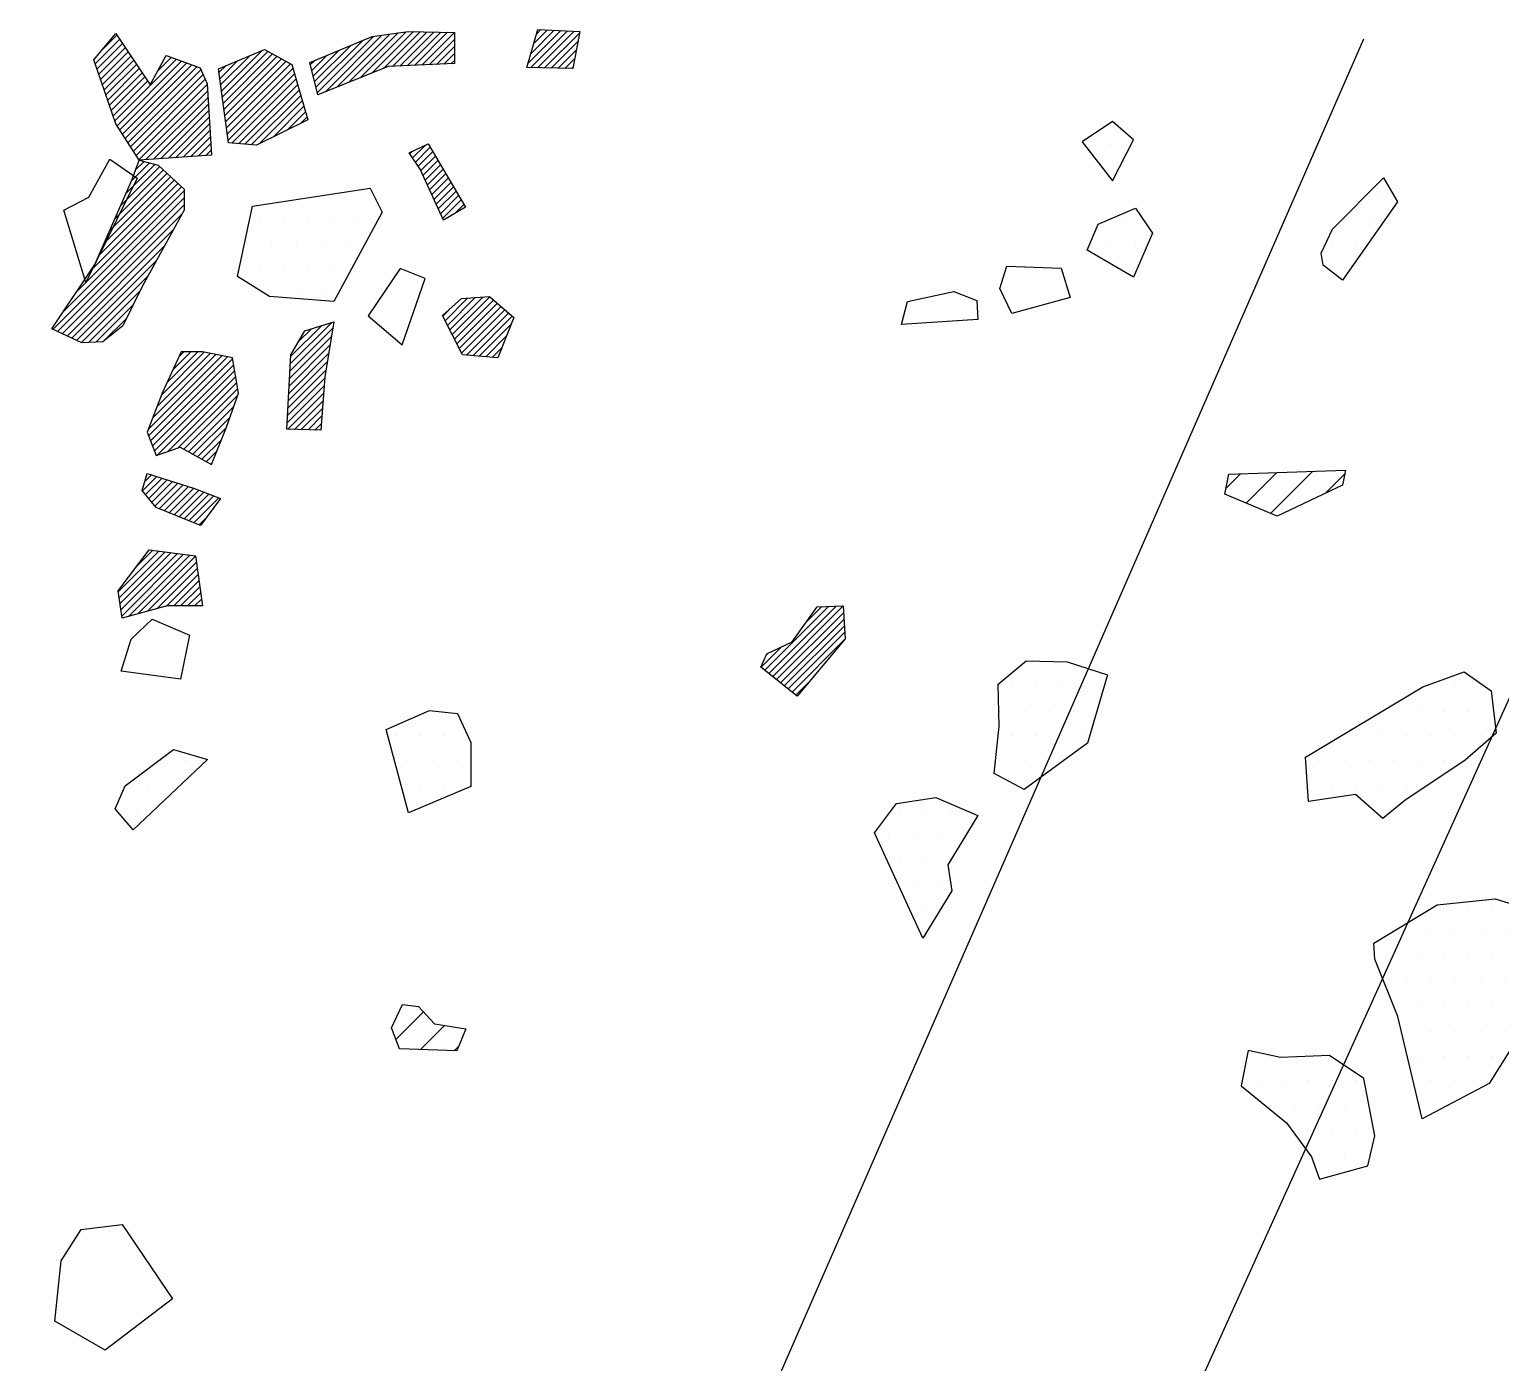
# Model space of a CAD drawing. Header units: metres. Extents: x -8.54 to -4.9, y -14.63 to -11.99.
# Drawn here: x -8.535 to -7.79, y -12.668 to -11.992 of the extents above; entities that cross this region are included whole.
import ezdxf

# ---------------------------------------------------------------- set-up
doc = ezdxf.new("R2010")
doc.units = ezdxf.units.M
doc.header["$LTSCALE"] = 25
doc.header["$MEASUREMENT"] = 0
doc.layers.get('0').update_dxf_attribs({"linetype": 'CONTINUOUS'})
for name, color, linetype in [('FEUER', 1, 'CONTINUOUS'), ('KNOCHEN', 2, 'CONTINUOUS'), ('KNOCHENSCHRAFF', 2, 'CONTINUOUS'), ('STEINE', 4, 'CONTINUOUS'), ('STEINESCHRAFF', 4, 'CONTINUOUS'), ('TPROFIL', 3, 'CONTINUOUS')]:
    doc.layers.add(name, color=color, linetype=linetype)

# ---------------------------------------------------------------- blocks, each defined once
blk = doc.blocks.new('*X1')
at = {"color": 0}
for p, q in [((-850.208, -1200.933), (-848.965, -1199.69)), ((-849.885, -1200.256), (-849.107, -1199.478)), ((-839.02, -1202.12), (-836.645, -1199.745)), ((-838.95, -1202.403), (-836.082, -1199.535)), ((-838.542, -1202.349), (-835.671, -1199.477)), ((-837.953, -1202.113), (-835.26, -1199.42)), ((-837.363, -1201.877), (-834.85, -1199.363)), ((-836.773, -1201.64), (-834.439, -1199.306)), ((-836.184, -1201.404), (-834.078, -1199.298)), ((-835.594, -1201.168), (-833.732, -1199.306)), ((-835.137, -1201.065), (-833.385, -1199.313)), ((-834.767, -1201.048), (-833.039, -1199.321)), ((-834.396, -1201.031), (-832.693, -1199.328)), ((-834.026, -1201.014), (-832.347, -1199.335)), ((-833.655, -1200.997), (-832.001, -1199.343)), ((-833.284, -1200.98), (-832.001, -1199.697)), ((-828.276, -1200.921), (-826.599, -1199.244)), ((-828.132, -1200.424), (-826.937, -1199.228)), ((-828.129, -1201.128), (-826.262, -1199.26)), ((-827.988, -1199.927), (-827.274, -1199.213)), ((-827.845, -1199.429), (-827.612, -1199.197)), ((-827.783, -1201.136), (-825.924, -1199.276)), ((-827.437, -1201.143), (-825.649, -1199.355)), ((-827.091, -1201.15), (-825.731, -1199.791)), ((-850.117, -1201.196), (-848.824, -1199.903)), ((-850.027, -1201.459), (-848.683, -1200.115)), ((-849.936, -1201.722), (-848.541, -1200.327)), ((-849.846, -1201.985), (-848.4, -1200.539)), ((-847.051, -1201.312), (-846.351, -1200.611)), ((-846.617, -1200.524), (-846.612, -1200.519)), ((-843.854, -1202.004), (-842.37, -1200.52)), ((-843.812, -1202.315), (-841.768, -1200.271)), ((-843.77, -1202.627), (-841.451, -1200.308)), ((-843.728, -1202.938), (-841.223, -1200.434)), ((-843.686, -1203.249), (-840.996, -1200.56)), ((-839.233, -1201.271), (-838.473, -1200.512)), ((-839.162, -1201.554), (-837.864, -1200.256)), ((-839.091, -1201.837), (-837.255, -1200)), ((-832.914, -1200.963), (-832.001, -1200.05)), ((-832.543, -1200.946), (-832.001, -1200.403)), ((-826.745, -1201.158), (-825.813, -1200.226)), ((-849.755, -1202.248), (-848.258, -1200.751)), ((-849.665, -1202.511), (-848.117, -1200.963)), ((-849.574, -1202.774), (-847.975, -1201.175)), ((-849.212, -1203.826), (-846.089, -1200.703)), ((-849.102, -1204.07), (-845.828, -1200.795)), ((-848.964, -1204.285), (-845.567, -1200.888)), ((-848.826, -1204.501), (-845.305, -1200.98)), ((-848.688, -1204.717), (-845.044, -1201.072)), ((-848.551, -1204.932), (-844.841, -1201.223)), ((-843.939, -1201.381), (-843.576, -1201.018)), ((-843.896, -1201.692), (-842.973, -1200.769)), ((-843.643, -1203.561), (-840.769, -1200.686)), ((-843.601, -1203.872), (-840.541, -1200.812)), ((-843.559, -1204.183), (-840.314, -1200.939)), ((-843.517, -1204.495), (-840.192, -1201.17)), ((-839.304, -1200.989), (-839.083, -1200.768)), ((-832.173, -1200.929), (-832.001, -1200.757)), ((-826.399, -1201.165), (-825.896, -1200.662)), ((-826.053, -1201.173), (-825.978, -1201.098)), ((-849.484, -1203.037), (-847.834, -1201.387)), ((-849.393, -1203.3), (-847.692, -1201.599)), ((-849.303, -1203.563), (-847.551, -1201.811)), ((-848.413, -1205.148), (-844.734, -1201.469)), ((-848.275, -1205.364), (-844.626, -1201.715)), ((-848.137, -1205.579), (-844.524, -1201.967)), ((-843.475, -1204.806), (-840.112, -1201.444)), ((-843.275, -1204.96), (-840.033, -1201.718)), ((-842.945, -1204.983), (-839.953, -1201.992)), ((-847.999, -1205.795), (-844.505, -1202.301)), ((-847.64, -1205.79), (-844.487, -1202.636)), ((-842.615, -1205.007), (-839.873, -1202.265)), ((-842.285, -1205.03), (-839.793, -1202.539)), ((-841.872, -1204.971), (-839.714, -1202.813)), ((-847.26, -1205.763), (-844.468, -1202.971)), ((-846.88, -1205.737), (-844.449, -1203.305)), ((-841.178, -1204.63), (-839.634, -1203.087)), ((-840.484, -1204.29), (-839.554, -1203.361)), ((-846.5, -1205.71), (-844.43, -1203.64)), ((-846.12, -1205.684), (-844.411, -1203.974)), ((-845.74, -1205.657), (-844.392, -1204.309)), ((-839.789, -1203.949), (-839.474, -1203.634)), ((-845.36, -1205.631), (-844.373, -1204.644)), ((-844.98, -1205.604), (-844.354, -1204.978)), ((-834.119, -1205.703), (-833.489, -1205.074)), ((-844.6, -1205.578), (-844.335, -1205.313)), ((-834.263, -1205.494), (-834.161, -1205.392)), ((-833.975, -1205.913), (-833.225, -1205.163)), ((-833.83, -1206.122), (-833.094, -1205.385)), ((-833.697, -1206.342), (-832.963, -1205.608)), ((-833.587, -1206.586), (-832.832, -1205.831)), ((-849.465, -1209.383), (-846.568, -1206.485)), ((-849.187, -1208.751), (-846.752, -1206.315)), ((-848.909, -1208.12), (-846.936, -1206.146)), ((-848.632, -1207.488), (-847.172, -1206.028)), ((-848.354, -1206.857), (-847.452, -1205.955)), ((-848.16, -1206.31), (-847.732, -1205.881)), ((-833.477, -1206.829), (-832.701, -1206.053)), ((-833.367, -1207.073), (-832.57, -1206.276)), ((-833.257, -1207.316), (-832.439, -1206.499)), ((-851.139, -1212.471), (-845.832, -1207.164)), ((-850.417, -1211.395), (-846.016, -1206.994)), ((-850.021, -1210.646), (-846.2, -1206.824)), ((-849.743, -1210.014), (-846.384, -1206.655)), ((-833.147, -1207.56), (-832.308, -1206.722)), ((-833.037, -1207.804), (-832.178, -1206.944)), ((-832.927, -1208.047), (-832.047, -1207.167)), ((-852.357, -1214.396), (-845.695, -1207.734)), ((-851.862, -1213.547), (-845.695, -1207.38)), ((-832.817, -1208.291), (-831.916, -1207.39)), ((-832.707, -1208.534), (-831.785, -1207.612)), ((-832.597, -1208.778), (-831.654, -1207.835)), ((-832, -1208.534), (-831.523, -1208.058)), ((-852.116, -1214.508), (-845.695, -1208.087)), ((-851.875, -1214.621), (-845.795, -1208.541)), ((-851.634, -1214.733), (-846.231, -1209.331)), ((-851.393, -1214.846), (-846.667, -1210.12)), ((-851.152, -1214.958), (-847.103, -1210.91)), ((-850.911, -1215.071), (-847.539, -1211.699)), ((-850.552, -1215.066), (-847.942, -1212.456)), ((-850.181, -1215.048), (-848.278, -1213.145)), ((-832.475, -1213.959), (-831.329, -1212.813)), ((-832.355, -1214.193), (-830.948, -1212.786)), ((-832.236, -1214.427), (-830.567, -1212.759)), ((-832.116, -1214.66), (-830.201, -1212.746)), ((-831.996, -1214.894), (-830.012, -1212.911)), ((-831.876, -1215.128), (-829.824, -1213.076)), ((-831.756, -1215.361), (-829.635, -1213.24)), ((-849.781, -1215.002), (-848.613, -1213.834)), ((-832.595, -1213.726), (-832.257, -1213.387)), ((-831.636, -1215.595), (-829.446, -1213.405)), ((-831.391, -1215.704), (-829.258, -1213.57)), ((-831.066, -1215.732), (-829.069, -1213.735)), ((-840.36, -1216.895), (-838.23, -1214.764)), ((-840.34, -1216.521), (-838.161, -1214.342)), ((-840.32, -1216.147), (-838.215, -1214.042)), ((-840.3, -1215.774), (-838.728, -1214.202)), ((-839.913, -1215.033), (-839.241, -1214.361)), ((-830.74, -1215.759), (-829.132, -1214.152)), ((-830.414, -1215.787), (-829.368, -1214.741)), ((-840.38, -1217.268), (-838.299, -1215.187)), ((-830.088, -1215.815), (-829.603, -1215.33)), ((-847.514, -1219.452), (-843.796, -1215.734)), ((-847.504, -1219.795), (-843.501, -1215.793)), ((-847.404, -1220.049), (-843.241, -1215.886)), ((-847.305, -1220.303), (-843.189, -1216.188)), ((-847.293, -1218.878), (-844.091, -1215.675)), ((-847.072, -1218.303), (-844.385, -1215.616)), ((-846.852, -1217.729), (-844.68, -1215.557)), ((-846.562, -1217.086), (-845.014, -1215.538)), ((-846.257, -1216.427), (-845.368, -1215.538)), ((-845.952, -1215.769), (-845.722, -1215.538)), ((-840.42, -1218.016), (-838.437, -1216.032)), ((-840.4, -1217.642), (-838.368, -1215.61)), ((-847.205, -1220.558), (-843.138, -1216.49)), ((-847.058, -1220.764), (-843.086, -1216.792)), ((-840.461, -1218.763), (-838.569, -1216.871)), ((-840.441, -1218.389), (-838.506, -1216.455)), ((-846.527, -1220.587), (-843.034, -1217.093)), ((-845.996, -1220.41), (-842.982, -1217.395)), ((-845.71, -1220.477), (-842.988, -1217.755)), ((-840.481, -1219.136), (-838.597, -1217.253)), ((-840.45, -1219.459), (-838.626, -1217.635)), ((-845.482, -1220.602), (-843.181, -1218.301)), ((-840.106, -1219.469), (-838.655, -1218.018)), ((-839.763, -1219.479), (-838.684, -1218.4)), ((-845.253, -1220.727), (-843.373, -1218.847)), ((-839.419, -1219.489), (-838.712, -1218.782)), ((-839.075, -1219.499), (-838.741, -1219.164)), ((-845.025, -1220.852), (-843.569, -1219.396)), ((-844.797, -1220.977), (-843.81, -1219.991)), ((-844.568, -1221.103), (-844.051, -1220.585)), ((-844.34, -1221.228), (-844.291, -1221.179)), ((-847.815, -1222.582), (-847.088, -1221.855)), ((-847.694, -1222.107), (-847.356, -1221.77)), ((-847.656, -1222.776), (-846.82, -1221.94)), ((-847.496, -1222.97), (-846.552, -1222.026)), ((-847.336, -1223.164), (-846.284, -1222.111)), ((-847.177, -1223.357), (-846.016, -1222.197)), ((-846.96, -1223.495), (-845.748, -1222.282)), ((-846.709, -1223.597), (-845.48, -1222.368)), ((-846.458, -1223.7), (-845.212, -1222.453)), ((-846.207, -1223.802), (-844.955, -1222.55)), ((-845.956, -1223.905), (-844.7, -1222.648)), ((-845.705, -1224.008), (-844.444, -1222.746)), ((-845.454, -1224.11), (-844.189, -1222.844)), ((-845.203, -1224.213), (-843.933, -1222.943)), ((-844.952, -1224.315), (-844.566, -1223.928)), ((-849.043, -1227.699), (-846.978, -1225.634)), ((-848.998, -1228.007), (-846.665, -1225.674)), ((-848.952, -1228.315), (-846.352, -1225.715)), ((-848.906, -1228.623), (-846.04, -1225.756)), ((-848.86, -1228.93), (-845.727, -1225.797)), ((-848.523, -1228.946), (-845.414, -1225.837)), ((-848.103, -1226.405), (-847.291, -1225.593)), ((-848.04, -1228.817), (-845.125, -1225.902)), ((-847.558, -1228.689), (-845.082, -1226.213)), ((-847.076, -1228.56), (-845.038, -1226.523)), ((-846.593, -1228.431), (-844.995, -1226.833)), ((-846.229, -1228.421), (-844.951, -1227.143)), ((-845.876, -1228.42), (-844.908, -1227.453)), ((-845.522, -1228.42), (-844.864, -1227.763)), ((-845.168, -1228.42), (-844.821, -1228.073)), ((-844.815, -1228.42), (-844.777, -1228.383)), ((-816.257, -1231.682), (-813.013, -1228.438)), ((-816.061, -1231.84), (-812.645, -1228.424)), ((-815.865, -1231.998), (-812.287, -1228.419)), ((-815.669, -1232.155), (-812.267, -1228.753)), ((-814.164, -1229.236), (-813.381, -1228.453)), ((-815.473, -1232.313), (-812.246, -1229.086)), ((-815.278, -1232.471), (-812.226, -1229.419)), ((-815.082, -1232.628), (-812.206, -1229.752)), ((-814.886, -1232.786), (-812.185, -1230.086)), ((-816.453, -1231.524), (-815.439, -1230.511)), ((-816.173, -1230.891), (-816.119, -1230.837)), ((-814.69, -1232.944), (-814.037, -1232.29))]:
    blk.add_line(p, q, dxfattribs=at)
blk = doc.blocks.new('*X29')
at = {"color": 0}
for p, q in [((-792.88, -1222.447), (-792.146, -1221.714)), ((-791.87, -1223.205), (-790.315, -1221.65)), ((-790.628, -1223.73), (-788.483, -1221.586)), ((-787.822, -1222.692), (-786.875, -1221.745)), ((-834.968, -1250.393), (-833.571, -1248.996)), ((-833.715, -1250.908), (-832.488, -1249.681)), ((-832.007, -1250.968), (-831.795, -1250.756))]:
    blk.add_line(p, q, dxfattribs=at)
blk = doc.blocks.new('*X35')
at = {"color": 0}
for p, q in [((-727.5, -1200), (-727.5, -1200)), ((-726.25, -1200), (-726.25, -1200)), ((-725, -1200), (-725, -1200)), ((-723.75, -1200), (-723.75, -1200)), ((-722.5, -1200), (-722.5, -1200)), ((-721.25, -1200), (-721.25, -1200)), ((-720, -1200), (-720, -1200)), ((-755.625, -1201.25), (-755.625, -1201.25)), ((-754.375, -1201.25), (-754.375, -1201.25)), ((-753.125, -1201.25), (-753.125, -1201.25)), ((-751.875, -1201.25), (-751.875, -1201.25)), ((-750.625, -1201.25), (-750.625, -1201.25)), ((-749.375, -1201.25), (-749.375, -1201.25)), ((-729.375, -1201.25), (-729.375, -1201.25)), ((-728.125, -1201.25), (-728.125, -1201.25)), ((-726.875, -1201.25), (-726.875, -1201.25)), ((-725.625, -1201.25), (-725.625, -1201.25)), ((-724.375, -1201.25), (-724.375, -1201.25)), ((-723.125, -1201.25), (-723.125, -1201.25)), ((-721.875, -1201.25), (-721.875, -1201.25)), ((-720.625, -1201.25), (-720.625, -1201.25)), ((-719.375, -1201.25), (-719.375, -1201.25)), ((-758.75, -1202.5), (-758.75, -1202.5)), ((-757.5, -1202.5), (-757.5, -1202.5)), ((-756.25, -1202.5), (-756.25, -1202.5)), ((-755, -1202.5), (-755, -1202.5)), ((-753.75, -1202.5), (-753.75, -1202.5)), ((-752.5, -1202.5), (-752.5, -1202.5)), ((-751.25, -1202.5), (-751.25, -1202.5)), ((-750, -1202.5), (-750, -1202.5)), ((-748.75, -1202.5), (-748.75, -1202.5)), ((-747.5, -1202.5), (-747.5, -1202.5)), ((-728.75, -1202.5), (-728.75, -1202.5)), ((-727.5, -1202.5), (-727.5, -1202.5)), ((-726.25, -1202.5), (-726.25, -1202.5)), ((-725, -1202.5), (-725, -1202.5)), ((-723.75, -1202.5), (-723.75, -1202.5)), ((-722.5, -1202.5), (-722.5, -1202.5)), ((-721.25, -1202.5), (-721.25, -1202.5)), ((-720, -1202.5), (-720, -1202.5)), ((-718.75, -1202.5), (-718.75, -1202.5)), ((-759.375, -1203.75), (-759.375, -1203.75)), ((-758.125, -1203.75), (-758.125, -1203.75)), ((-756.875, -1203.75), (-756.875, -1203.75)), ((-755.625, -1203.75), (-755.625, -1203.75)), ((-754.375, -1203.75), (-754.375, -1203.75)), ((-753.125, -1203.75), (-753.125, -1203.75)), ((-751.875, -1203.75), (-751.875, -1203.75)), ((-750.625, -1203.75), (-750.625, -1203.75)), ((-749.375, -1203.75), (-749.375, -1203.75)), ((-748.125, -1203.75), (-748.125, -1203.75)), ((-746.875, -1203.75), (-746.875, -1203.75)), ((-745.625, -1203.75), (-745.625, -1203.75)), ((-728.125, -1203.75), (-728.125, -1203.75)), ((-726.875, -1203.75), (-726.875, -1203.75)), ((-725.625, -1203.75), (-725.625, -1203.75)), ((-724.375, -1203.75), (-724.375, -1203.75)), ((-723.125, -1203.75), (-723.125, -1203.75)), ((-721.875, -1203.75), (-721.875, -1203.75)), ((-720.625, -1203.75), (-720.625, -1203.75)), ((-719.375, -1203.75), (-719.375, -1203.75)), ((-718.125, -1203.75), (-718.125, -1203.75)), ((-800, -1205), (-800, -1205)), ((-798.75, -1205), (-798.75, -1205)), ((-760, -1205), (-760, -1205)), ((-758.75, -1205), (-758.75, -1205)), ((-757.5, -1205), (-757.5, -1205)), ((-756.25, -1205), (-756.25, -1205)), ((-755, -1205), (-755, -1205)), ((-753.75, -1205), (-753.75, -1205)), ((-752.5, -1205), (-752.5, -1205)), ((-751.25, -1205), (-751.25, -1205)), ((-750, -1205), (-750, -1205)), ((-748.75, -1205), (-748.75, -1205)), ((-747.5, -1205), (-747.5, -1205)), ((-746.25, -1205), (-746.25, -1205)), ((-745, -1205), (-745, -1205)), ((-743.75, -1205), (-743.75, -1205)), ((-727.5, -1205), (-727.5, -1205)), ((-726.25, -1205), (-726.25, -1205)), ((-725, -1205), (-725, -1205)), ((-723.75, -1205), (-723.75, -1205)), ((-722.5, -1205), (-722.5, -1205)), ((-721.25, -1205), (-721.25, -1205)), ((-720, -1205), (-720, -1205)), ((-718.75, -1205), (-718.75, -1205)), ((-759.375, -1206.25), (-759.375, -1206.25)), ((-758.125, -1206.25), (-758.125, -1206.25)), ((-756.875, -1206.25), (-756.875, -1206.25)), ((-755.625, -1206.25), (-755.625, -1206.25)), ((-754.375, -1206.25), (-754.375, -1206.25)), ((-753.125, -1206.25), (-753.125, -1206.25)), ((-751.875, -1206.25), (-751.875, -1206.25)), ((-750.625, -1206.25), (-750.625, -1206.25)), ((-749.375, -1206.25), (-749.375, -1206.25)), ((-748.125, -1206.25), (-748.125, -1206.25)), ((-746.875, -1206.25), (-746.875, -1206.25)), ((-745.625, -1206.25), (-745.625, -1206.25)), ((-744.375, -1206.25), (-744.375, -1206.25)), ((-743.125, -1206.25), (-743.125, -1206.25)), ((-741.875, -1206.25), (-741.875, -1206.25)), ((-728.125, -1206.25), (-728.125, -1206.25)), ((-726.875, -1206.25), (-726.875, -1206.25)), ((-725.625, -1206.25), (-725.625, -1206.25)), ((-724.375, -1206.25), (-724.375, -1206.25)), ((-723.125, -1206.25), (-723.125, -1206.25)), ((-721.875, -1206.25), (-721.875, -1206.25)), ((-720.625, -1206.25), (-720.625, -1206.25)), ((-719.375, -1206.25), (-719.375, -1206.25)), ((-718.125, -1206.25), (-718.125, -1206.25)), ((-837.5, -1207.5), (-837.5, -1207.5)), ((-836.25, -1207.5), (-836.25, -1207.5)), ((-785, -1207.5), (-785, -1207.5)), ((-758.75, -1207.5), (-758.75, -1207.5)), ((-757.5, -1207.5), (-757.5, -1207.5)), ((-756.25, -1207.5), (-756.25, -1207.5)), ((-755, -1207.5), (-755, -1207.5)), ((-753.75, -1207.5), (-753.75, -1207.5)), ((-752.5, -1207.5), (-752.5, -1207.5)), ((-751.25, -1207.5), (-751.25, -1207.5)), ((-750, -1207.5), (-750, -1207.5)), ((-748.75, -1207.5), (-748.75, -1207.5)), ((-747.5, -1207.5), (-747.5, -1207.5)), ((-746.25, -1207.5), (-746.25, -1207.5)), ((-745, -1207.5), (-745, -1207.5)), ((-743.75, -1207.5), (-743.75, -1207.5)), ((-742.5, -1207.5), (-742.5, -1207.5)), ((-741.25, -1207.5), (-741.25, -1207.5)), ((-740, -1207.5), (-740, -1207.5)), ((-727.5, -1207.5), (-727.5, -1207.5)), ((-726.25, -1207.5), (-726.25, -1207.5)), ((-725, -1207.5), (-725, -1207.5)), ((-723.75, -1207.5), (-723.75, -1207.5)), ((-722.5, -1207.5), (-722.5, -1207.5)), ((-721.25, -1207.5), (-721.25, -1207.5)), ((-720, -1207.5), (-720, -1207.5)), ((-718.75, -1207.5), (-718.75, -1207.5)), ((-841.875, -1208.75), (-841.875, -1208.75)), ((-840.625, -1208.75), (-840.625, -1208.75)), ((-839.375, -1208.75), (-839.375, -1208.75)), ((-838.125, -1208.75), (-838.125, -1208.75)), ((-836.875, -1208.75), (-836.875, -1208.75)), ((-798.125, -1208.75), (-798.125, -1208.75)), ((-786.875, -1208.75), (-786.875, -1208.75)), ((-785.625, -1208.75), (-785.625, -1208.75)), ((-759.375, -1208.75), (-759.375, -1208.75)), ((-758.125, -1208.75), (-758.125, -1208.75)), ((-756.875, -1208.75), (-756.875, -1208.75)), ((-755.625, -1208.75), (-755.625, -1208.75)), ((-754.375, -1208.75), (-754.375, -1208.75)), ((-753.125, -1208.75), (-753.125, -1208.75)), ((-751.875, -1208.75), (-751.875, -1208.75)), ((-750.625, -1208.75), (-750.625, -1208.75)), ((-749.375, -1208.75), (-749.375, -1208.75)), ((-748.125, -1208.75), (-748.125, -1208.75)), ((-746.875, -1208.75), (-746.875, -1208.75)), ((-745.625, -1208.75), (-745.625, -1208.75)), ((-744.375, -1208.75), (-744.375, -1208.75)), ((-743.125, -1208.75), (-743.125, -1208.75)), ((-741.875, -1208.75), (-741.875, -1208.75)), ((-740.625, -1208.75), (-740.625, -1208.75)), ((-728.125, -1208.75), (-728.125, -1208.75)), ((-726.875, -1208.75), (-726.875, -1208.75)), ((-725.625, -1208.75), (-725.625, -1208.75)), ((-724.375, -1208.75), (-724.375, -1208.75)), ((-723.125, -1208.75), (-723.125, -1208.75)), ((-721.875, -1208.75), (-721.875, -1208.75)), ((-720.625, -1208.75), (-720.625, -1208.75)), ((-719.375, -1208.75), (-719.375, -1208.75)), ((-842.5, -1210), (-842.5, -1210)), ((-841.25, -1210), (-841.25, -1210)), ((-840, -1210), (-840, -1210)), ((-838.75, -1210), (-838.75, -1210)), ((-837.5, -1210), (-837.5, -1210)), ((-798.75, -1210), (-798.75, -1210)), ((-797.5, -1210), (-797.5, -1210)), ((-787.5, -1210), (-787.5, -1210)), ((-786.25, -1210), (-786.25, -1210)), ((-758.75, -1210), (-758.75, -1210)), ((-757.5, -1210), (-757.5, -1210)), ((-756.25, -1210), (-756.25, -1210)), ((-755, -1210), (-755, -1210)), ((-753.75, -1210), (-753.75, -1210)), ((-752.5, -1210), (-752.5, -1210)), ((-751.25, -1210), (-751.25, -1210)), ((-750, -1210), (-750, -1210)), ((-748.75, -1210), (-748.75, -1210)), ((-747.5, -1210), (-747.5, -1210)), ((-746.25, -1210), (-746.25, -1210)), ((-745, -1210), (-745, -1210)), ((-743.75, -1210), (-743.75, -1210)), ((-742.5, -1210), (-742.5, -1210)), ((-727.5, -1210), (-727.5, -1210)), ((-726.25, -1210), (-726.25, -1210)), ((-725, -1210), (-725, -1210)), ((-723.75, -1210), (-723.75, -1210)), ((-722.5, -1210), (-722.5, -1210)), ((-721.25, -1210), (-721.25, -1210)), ((-841.875, -1211.25), (-841.875, -1211.25)), ((-840.625, -1211.25), (-840.625, -1211.25)), ((-839.375, -1211.25), (-839.375, -1211.25)), ((-838.125, -1211.25), (-838.125, -1211.25)), ((-798.125, -1211.25), (-798.125, -1211.25)), ((-786.875, -1211.25), (-786.875, -1211.25)), ((-755.625, -1211.25), (-755.625, -1211.25)), ((-754.375, -1211.25), (-754.375, -1211.25)), ((-753.125, -1211.25), (-753.125, -1211.25)), ((-751.875, -1211.25), (-751.875, -1211.25)), ((-750.625, -1211.25), (-750.625, -1211.25)), ((-749.375, -1211.25), (-749.375, -1211.25)), ((-748.125, -1211.25), (-748.125, -1211.25)), ((-746.875, -1211.25), (-746.875, -1211.25)), ((-745.625, -1211.25), (-745.625, -1211.25)), ((-744.375, -1211.25), (-744.375, -1211.25)), ((-743.125, -1211.25), (-743.125, -1211.25)), ((-726.875, -1211.25), (-726.875, -1211.25)), ((-725.625, -1211.25), (-725.625, -1211.25)), ((-724.375, -1211.25), (-724.375, -1211.25)), ((-841.25, -1212.5), (-841.25, -1212.5)), ((-840, -1212.5), (-840, -1212.5)), ((-838.75, -1212.5), (-838.75, -1212.5)), ((-752.5, -1212.5), (-752.5, -1212.5)), ((-751.25, -1212.5), (-751.25, -1212.5)), ((-750, -1212.5), (-750, -1212.5)), ((-748.75, -1212.5), (-748.75, -1212.5)), ((-747.5, -1212.5), (-747.5, -1212.5)), ((-746.25, -1212.5), (-746.25, -1212.5)), ((-745, -1212.5), (-745, -1212.5)), ((-756.875, -1213.75), (-756.875, -1213.75)), ((-755.625, -1213.75), (-755.625, -1213.75)), ((-746.875, -1213.75), (-746.875, -1213.75)), ((-756.25, -1215), (-756.25, -1215)), ((-755, -1215), (-755, -1215)), ((-753.75, -1215), (-753.75, -1215)), ((-752.5, -1215), (-752.5, -1215)), ((-756.875, -1216.25), (-756.875, -1216.25)), ((-755.625, -1216.25), (-755.625, -1216.25)), ((-754.375, -1216.25), (-754.375, -1216.25)), ((-753.125, -1216.25), (-753.125, -1216.25)), ((-751.875, -1216.25), (-751.875, -1216.25)), ((-750.625, -1216.25), (-750.625, -1216.25)), ((-749.375, -1216.25), (-749.375, -1216.25)), ((-756.25, -1217.5), (-756.25, -1217.5)), ((-755, -1217.5), (-755, -1217.5)), ((-753.75, -1217.5), (-753.75, -1217.5)), ((-752.5, -1217.5), (-752.5, -1217.5)), ((-751.25, -1217.5), (-751.25, -1217.5)), ((-750, -1217.5), (-750, -1217.5)), ((-748.75, -1217.5), (-748.75, -1217.5)), ((-756.875, -1218.75), (-756.875, -1218.75)), ((-755.625, -1218.75), (-755.625, -1218.75)), ((-754.375, -1218.75), (-754.375, -1218.75)), ((-753.125, -1218.75), (-753.125, -1218.75)), ((-751.875, -1218.75), (-751.875, -1218.75)), ((-750.625, -1218.75), (-750.625, -1218.75)), ((-749.375, -1218.75), (-749.375, -1218.75)), ((-756.25, -1220), (-756.25, -1220)), ((-755, -1220), (-755, -1220)), ((-753.75, -1220), (-753.75, -1220)), ((-752.5, -1220), (-752.5, -1220)), ((-751.25, -1220), (-751.25, -1220)), ((-750, -1220), (-750, -1220)), ((-756.875, -1221.25), (-756.875, -1221.25)), ((-755.625, -1221.25), (-755.625, -1221.25)), ((-754.375, -1221.25), (-754.375, -1221.25)), ((-753.125, -1221.25), (-753.125, -1221.25)), ((-751.875, -1221.25), (-751.875, -1221.25)), ((-750.625, -1221.25), (-750.625, -1221.25)), ((-728.125, -1221.25), (-728.125, -1221.25)), ((-726.875, -1221.25), (-726.875, -1221.25)), ((-777.5, -1222.5), (-777.5, -1222.5)), ((-776.25, -1222.5), (-776.25, -1222.5)), ((-728.75, -1222.5), (-728.75, -1222.5)), ((-727.5, -1222.5), (-727.5, -1222.5)), ((-726.25, -1222.5), (-726.25, -1222.5)), ((-778.125, -1223.75), (-778.125, -1223.75)), ((-776.875, -1223.75), (-776.875, -1223.75)), ((-775.625, -1223.75), (-775.625, -1223.75)), ((-726.875, -1223.75), (-726.875, -1223.75)), ((-725.625, -1223.75), (-725.625, -1223.75)), ((-724.375, -1223.75), (-724.375, -1223.75)), ((-726.25, -1225), (-726.25, -1225)), ((-725, -1225), (-725, -1225)), ((-723.75, -1225), (-723.75, -1225)), ((-726.875, -1226.25), (-726.875, -1226.25)), ((-725.625, -1226.25), (-725.625, -1226.25)), ((-724.375, -1226.25), (-724.375, -1226.25)), ((-726.25, -1227.5), (-726.25, -1227.5)), ((-725, -1227.5), (-725, -1227.5)), ((-801.875, -1231.25), (-801.875, -1231.25)), ((-803.75, -1232.5), (-803.75, -1232.5)), ((-802.5, -1232.5), (-802.5, -1232.5)), ((-801.25, -1232.5), (-801.25, -1232.5)), ((-800, -1232.5), (-800, -1232.5)), ((-782.5, -1232.5), (-782.5, -1232.5)), ((-781.25, -1232.5), (-781.25, -1232.5)), ((-780, -1232.5), (-780, -1232.5)), ((-833.125, -1233.75), (-833.125, -1233.75)), ((-804.375, -1233.75), (-804.375, -1233.75)), ((-803.125, -1233.75), (-803.125, -1233.75)), ((-801.875, -1233.75), (-801.875, -1233.75)), ((-800.625, -1233.75), (-800.625, -1233.75)), ((-784.375, -1233.75), (-784.375, -1233.75)), ((-783.125, -1233.75), (-783.125, -1233.75)), ((-781.875, -1233.75), (-781.875, -1233.75)), ((-780.625, -1233.75), (-780.625, -1233.75)), ((-779.375, -1233.75), (-779.375, -1233.75)), ((-741.875, -1233.75), (-741.875, -1233.75)), ((-740.625, -1233.75), (-740.625, -1233.75)), ((-835, -1235), (-835, -1235)), ((-833.75, -1235), (-833.75, -1235)), ((-832.5, -1235), (-832.5, -1235)), ((-803.75, -1235), (-803.75, -1235)), ((-802.5, -1235), (-802.5, -1235)), ((-801.25, -1235), (-801.25, -1235)), ((-800, -1235), (-800, -1235)), ((-786.25, -1235), (-786.25, -1235)), ((-785, -1235), (-785, -1235)), ((-783.75, -1235), (-783.75, -1235)), ((-782.5, -1235), (-782.5, -1235)), ((-781.25, -1235), (-781.25, -1235)), ((-780, -1235), (-780, -1235)), ((-740, -1235), (-740, -1235)), ((-846.875, -1236.25), (-846.875, -1236.25)), ((-845.625, -1236.25), (-845.625, -1236.25)), ((-834.375, -1236.25), (-834.375, -1236.25)), ((-833.125, -1236.25), (-833.125, -1236.25)), ((-831.875, -1236.25), (-831.875, -1236.25)), ((-804.375, -1236.25), (-804.375, -1236.25)), ((-803.125, -1236.25), (-803.125, -1236.25)), ((-801.875, -1236.25), (-801.875, -1236.25)), ((-788.125, -1236.25), (-788.125, -1236.25)), ((-786.875, -1236.25), (-786.875, -1236.25)), ((-785.625, -1236.25), (-785.625, -1236.25)), ((-784.375, -1236.25), (-784.375, -1236.25)), ((-783.125, -1236.25), (-783.125, -1236.25)), ((-781.875, -1236.25), (-781.875, -1236.25)), ((-847.5, -1237.5), (-847.5, -1237.5)), ((-846.25, -1237.5), (-846.25, -1237.5)), ((-833.75, -1237.5), (-833.75, -1237.5)), ((-832.5, -1237.5), (-832.5, -1237.5)), ((-831.25, -1237.5), (-831.25, -1237.5)), ((-788.75, -1237.5), (-788.75, -1237.5)), ((-787.5, -1237.5), (-787.5, -1237.5)), ((-786.25, -1237.5), (-786.25, -1237.5)), ((-785, -1237.5), (-785, -1237.5)), ((-783.75, -1237.5), (-783.75, -1237.5)), ((-848.125, -1238.75), (-848.125, -1238.75)), ((-809.375, -1238.75), (-809.375, -1238.75)), ((-808.125, -1238.75), (-808.125, -1238.75)), ((-806.875, -1238.75), (-806.875, -1238.75)), ((-810, -1240), (-810, -1240)), ((-808.75, -1240), (-808.75, -1240)), ((-807.5, -1240), (-807.5, -1240)), ((-806.25, -1240), (-806.25, -1240)), ((-742.5, -1240), (-742.5, -1240)), ((-809.375, -1241.25), (-809.375, -1241.25)), ((-808.125, -1241.25), (-808.125, -1241.25)), ((-806.875, -1241.25), (-806.875, -1241.25)), ((-743.125, -1241.25), (-743.125, -1241.25)), ((-741.875, -1241.25), (-741.875, -1241.25)), ((-808.75, -1242.5), (-808.75, -1242.5)), ((-807.5, -1242.5), (-807.5, -1242.5)), ((-743.75, -1242.5), (-743.75, -1242.5)), ((-742.5, -1242.5), (-742.5, -1242.5)), ((-808.125, -1243.75), (-808.125, -1243.75)), ((-781.875, -1243.75), (-781.875, -1243.75)), ((-780.625, -1243.75), (-780.625, -1243.75)), ((-779.375, -1243.75), (-779.375, -1243.75)), ((-778.125, -1243.75), (-778.125, -1243.75)), ((-783.75, -1245), (-783.75, -1245)), ((-782.5, -1245), (-782.5, -1245)), ((-781.25, -1245), (-781.25, -1245)), ((-780, -1245), (-780, -1245)), ((-778.75, -1245), (-778.75, -1245)), ((-720, -1245), (-720, -1245)), ((-718.75, -1245), (-718.75, -1245)), ((-784.375, -1246.25), (-784.375, -1246.25)), ((-783.125, -1246.25), (-783.125, -1246.25)), ((-781.875, -1246.25), (-781.875, -1246.25)), ((-780.625, -1246.25), (-780.625, -1246.25)), ((-779.375, -1246.25), (-779.375, -1246.25)), ((-719.375, -1246.25), (-719.375, -1246.25)), ((-783.75, -1247.5), (-783.75, -1247.5)), ((-782.5, -1247.5), (-782.5, -1247.5)), ((-781.25, -1247.5), (-781.25, -1247.5)), ((-780, -1247.5), (-780, -1247.5)), ((-778.75, -1247.5), (-778.75, -1247.5)), ((-783.125, -1248.75), (-783.125, -1248.75)), ((-781.875, -1248.75), (-781.875, -1248.75)), ((-780.625, -1248.75), (-780.625, -1248.75)), ((-779.375, -1248.75), (-779.375, -1248.75)), ((-778.125, -1248.75), (-778.125, -1248.75)), ((-739.375, -1248.75), (-739.375, -1248.75)), ((-783.75, -1250), (-783.75, -1250)), ((-782.5, -1250), (-782.5, -1250)), ((-781.25, -1250), (-781.25, -1250)), ((-780, -1250), (-780, -1250)), ((-778.75, -1250), (-778.75, -1250)), ((-738.75, -1250), (-738.75, -1250)), ((-737.5, -1250), (-737.5, -1250)), ((-736.25, -1250), (-736.25, -1250)), ((-790.625, -1251.25), (-790.625, -1251.25)), ((-788.125, -1251.25), (-788.125, -1251.25)), ((-783.125, -1251.25), (-783.125, -1251.25)), ((-781.875, -1251.25), (-781.875, -1251.25)), ((-780.625, -1251.25), (-780.625, -1251.25)), ((-779.375, -1251.25), (-779.375, -1251.25)), ((-738.125, -1251.25), (-738.125, -1251.25)), ((-736.875, -1251.25), (-736.875, -1251.25)), ((-735.625, -1251.25), (-735.625, -1251.25)), ((-721.875, -1251.25), (-721.875, -1251.25)), ((-791.25, -1252.5), (-791.25, -1252.5)), ((-790, -1252.5), (-790, -1252.5)), ((-788.75, -1252.5), (-788.75, -1252.5)), ((-787.5, -1252.5), (-787.5, -1252.5)), ((-786.25, -1252.5), (-786.25, -1252.5)), ((-782.5, -1252.5), (-782.5, -1252.5)), ((-781.25, -1252.5), (-781.25, -1252.5)), ((-780, -1252.5), (-780, -1252.5)), ((-722.5, -1252.5), (-722.5, -1252.5)), ((-721.25, -1252.5), (-721.25, -1252.5)), ((-790.625, -1253.75), (-790.625, -1253.75)), ((-789.375, -1253.75), (-789.375, -1253.75)), ((-788.125, -1253.75), (-788.125, -1253.75)), ((-786.875, -1253.75), (-786.875, -1253.75)), ((-781.875, -1253.75), (-781.875, -1253.75)), ((-723.125, -1253.75), (-723.125, -1253.75)), ((-721.875, -1253.75), (-721.875, -1253.75)), ((-720.625, -1253.75), (-720.625, -1253.75)), ((-788.75, -1255), (-788.75, -1255)), ((-787.5, -1255), (-787.5, -1255)), ((-786.25, -1255), (-786.25, -1255)), ((-722.5, -1255), (-722.5, -1255)), ((-721.25, -1255), (-721.25, -1255)), ((-788.125, -1256.25), (-788.125, -1256.25)), ((-786.875, -1256.25), (-786.875, -1256.25)), ((-785.625, -1256.25), (-785.625, -1256.25))]:
    blk.add_line(p, q, dxfattribs=at)
blk = doc.blocks.new('*X36')
at = {"color": 0}
for p, q in [((-781.875, -1243.75), (-781.875, -1243.75)), ((-780.625, -1243.75), (-780.625, -1243.75)), ((-779.375, -1243.75), (-779.375, -1243.75)), ((-783.75, -1245), (-783.75, -1245)), ((-782.5, -1245), (-782.5, -1245)), ((-781.25, -1245), (-781.25, -1245)), ((-780, -1245), (-780, -1245)), ((-784.375, -1246.25), (-784.375, -1246.25)), ((-783.125, -1246.25), (-783.125, -1246.25)), ((-781.875, -1246.25), (-781.875, -1246.25)), ((-780.625, -1246.25), (-780.625, -1246.25)), ((-779.375, -1246.25), (-779.375, -1246.25)), ((-783.75, -1247.5), (-783.75, -1247.5)), ((-782.5, -1247.5), (-782.5, -1247.5)), ((-781.25, -1247.5), (-781.25, -1247.5)), ((-780, -1247.5), (-780, -1247.5)), ((-783.125, -1248.75), (-783.125, -1248.75)), ((-781.875, -1248.75), (-781.875, -1248.75)), ((-780.625, -1248.75), (-780.625, -1248.75)), ((-779.375, -1248.75), (-779.375, -1248.75)), ((-783.75, -1250), (-783.75, -1250)), ((-782.5, -1250), (-782.5, -1250)), ((-781.25, -1250), (-781.25, -1250)), ((-780, -1250), (-780, -1250)), ((-783.125, -1251.25), (-783.125, -1251.25)), ((-781.875, -1251.25), (-781.875, -1251.25)), ((-780.625, -1251.25), (-780.625, -1251.25)), ((-779.375, -1251.25), (-779.375, -1251.25)), ((-782.5, -1252.5), (-782.5, -1252.5)), ((-781.25, -1252.5), (-781.25, -1252.5)), ((-780, -1252.5), (-780, -1252.5)), ((-781.875, -1253.75), (-781.875, -1253.75))]:
    blk.add_line(p, q, dxfattribs=at)

msp = doc.modelspace()

# ---------------------------------------------------------------- linework, layer by layer
at = {"layer": 'KNOCHEN'}
for points in [[(-8.5028, -12.00723), (-8.4916, -11.99399), (-8.47428, -12.01995), (-8.46614, -12.00518), (-8.44882, -12.01129), (-8.44526, -12.01943), (-8.44321, -12.05558), (-8.47987, -12.05814), (-8.49159, -12.03981), (-8.5028, -12.00723)], [(-8.39333, -12.00873), (-8.36176, -11.99548), (-8.34343, -11.99293), (-8.32001, -11.99343), (-8.32001, -12.00921), (-8.35361, -12.01075), (-8.38925, -12.02502), (-8.39333, -12.00873)], [(-8.27775, -11.99189), (-8.25637, -11.9929), (-8.25992, -12.01174), (-8.28335, -12.01124), (-8.27775, -11.99189)], [(-8.43966, -12.0118), (-8.41624, -12.00211), (-8.40249, -12.00975), (-8.39434, -12.03775), (-8.4203, -12.05049), (-8.43456, -12.04947), (-8.43966, -12.0118)], [(-8.3429, -12.05454), (-8.33323, -12.04995), (-8.31438, -12.08202), (-8.32558, -12.08864), (-8.3373, -12.06268), (-8.3429, -12.05454)], [(-8.52414, -12.14369), (-8.50226, -12.1111), (-8.48343, -12.06833), (-8.47987, -12.05814), (-8.47019, -12.06068), (-8.45695, -12.0729), (-8.45695, -12.08359), (-8.47832, -12.1223), (-8.48799, -12.14216), (-8.49817, -12.15031), (-8.50886, -12.15082), (-8.52414, -12.14369)], [(-8.32608, -12.13701), (-8.31641, -12.12836), (-8.30215, -12.12733), (-8.28993, -12.13802), (-8.29807, -12.15839), (-8.31589, -12.15687), (-8.32608, -12.13701)], [(-8.38107, -12.14009), (-8.38564, -12.16809), (-8.38767, -12.19508), (-8.40498, -12.19457), (-8.40295, -12.1569), (-8.39583, -12.14467), (-8.38107, -12.14009)], [(-8.44316, -12.21241), (-8.43553, -12.19357), (-8.42943, -12.17625), (-8.43249, -12.15843), (-8.44776, -12.15538), (-8.45845, -12.15539), (-8.46812, -12.17626), (-8.47575, -12.19612), (-8.47117, -12.20783), (-8.45895, -12.20376), (-8.44316, -12.21241)], [(-8.47575, -12.217), (-8.45181, -12.22463), (-8.43857, -12.22972), (-8.44875, -12.24347), (-8.47116, -12.23431), (-8.47829, -12.22566), (-8.47575, -12.217)], [(-8.48845, -12.29032), (-8.49049, -12.27658), (-8.47472, -12.2557), (-8.45129, -12.25874), (-8.44772, -12.2842), (-8.46554, -12.28421), (-8.48845, -12.29032)], [(-8.16462, -12.31517), (-8.16156, -12.30855), (-8.14884, -12.30244), (-8.13611, -12.28461), (-8.12288, -12.2841), (-8.12185, -12.3009), (-8.14628, -12.32993), (-8.16462, -12.31517)]]:
    msp.add_lwpolyline(points, dxfattribs=at)
at = {"layer": 'STEINE'}
for points in [[(-7.98649, -12.06868), (-7.9758, -12.0478), (-7.98649, -12.03864), (-8.00177, -12.04883), (-7.98649, -12.06868)], [(-8.50684, -12.12027), (-8.51805, -12.08361), (-8.50532, -12.07699), (-8.49463, -12.05764), (-8.48088, -12.06731), (-8.50684, -12.12027)], [(-8.42233, -12.08155), (-8.36276, -12.07236), (-8.35664, -12.08458), (-8.38107, -12.1299), (-8.41366, -12.12737), (-8.42995, -12.11719), (-8.42233, -12.08155)], [(-7.88057, -12.10531), (-7.87497, -12.09309), (-7.84901, -12.06711), (-7.84188, -12.07933), (-7.86987, -12.11905), (-7.87955, -12.11142), (-7.88057, -12.10531)], [(-7.9992, -12.10382), (-7.99361, -12.09058), (-7.97477, -12.08243), (-7.96611, -12.09515), (-7.97578, -12.11756), (-7.9992, -12.10382)], [(-8.34644, -12.15179), (-8.33474, -12.11818), (-8.34747, -12.11309), (-8.34747, -12.11309), (-8.36376, -12.13703), (-8.34644, -12.15179)], [(-8.03738, -12.13591), (-8.04349, -12.12318), (-8.03993, -12.11198), (-8.01244, -12.11299), (-8.00785, -12.12775), (-8.03738, -12.13591)], [(-8.09339, -12.14153), (-8.09034, -12.12981), (-8.06692, -12.12472), (-8.0552, -12.12929), (-8.05469, -12.13897), (-8.09339, -12.14153)], [(-7.86831, -12.21529), (-7.86984, -12.22292), (-7.90293, -12.23872), (-7.92941, -12.22752), (-7.92738, -12.21734), (-7.86831, -12.21529)], [(-8.47318, -12.29083), (-8.45434, -12.29897), (-8.45891, -12.32137), (-8.48895, -12.31731), (-8.48387, -12.30101), (-8.47318, -12.29083)], [(-8.04445, -12.32379), (-8.0302, -12.31208), (-8.00932, -12.31258), (-7.98895, -12.31919), (-7.99913, -12.35382), (-8.0312, -12.37725), (-8.04647, -12.36911), (-8.04394, -12.34518), (-8.04445, -12.32379)], [(-7.8082, -12.31761), (-7.79445, -12.32728), (-7.7919, -12.34866), (-7.80768, -12.36242), (-7.83822, -12.38279), (-7.84942, -12.39196), (-7.86317, -12.37974), (-7.8871, -12.38332), (-7.88864, -12.36091), (-7.82907, -12.32525), (-7.8082, -12.31761)], [(-8.35453, -12.3468), (-8.33264, -12.33712), (-8.31838, -12.33864), (-8.31175, -12.35341), (-8.31175, -12.37581), (-8.34331, -12.38906), (-8.35453, -12.3468)], [(-8.46247, -12.35702), (-8.44515, -12.3621), (-8.48282, -12.39776), (-8.49199, -12.38707), (-8.4869, -12.37535), (-8.46247, -12.35702)], [(-8.10706, -12.39917), (-8.09586, -12.3844), (-8.076, -12.38134), (-8.05461, -12.3905), (-8.06988, -12.41545), (-8.06784, -12.42869), (-8.0826, -12.45262), (-8.10706, -12.39917)], [(-7.85398, -12.4551), (-7.82191, -12.43574), (-7.79238, -12.43268), (-7.77609, -12.43776), (-7.78219, -12.45813), (-7.77862, -12.47748), (-7.78472, -12.50905), (-7.79541, -12.52636), (-7.82952, -12.54419), (-7.84175, -12.49226), (-7.85347, -12.46324), (-7.85398, -12.4551)], [(-8.35193, -12.49802), (-8.34634, -12.48631), (-8.33819, -12.48732), (-8.33004, -12.49598), (-8.31426, -12.49852), (-8.31883, -12.50972), (-8.34786, -12.50871), (-8.35193, -12.49802)], [(-7.85905, -12.52384), (-7.87637, -12.51213), (-7.90132, -12.51316), (-7.91761, -12.5096), (-7.92117, -12.52742), (-7.89825, -12.54625), (-7.88552, -12.56356), (-7.88144, -12.57476), (-7.857, -12.56813), (-7.85345, -12.55286), (-7.85905, -12.52384)], [(-8.46289, -12.63553), (-8.497, -12.66151), (-8.52246, -12.64675), (-8.51941, -12.6162), (-8.50923, -12.60041), (-8.48836, -12.59786), (-8.46289, -12.63553)]]:
    msp.add_lwpolyline(points, dxfattribs=at)
at = {"layer": 'TPROFIL'}
for points in [[(-7.85922, -11.99685), (-8.53542, -13.5439)], [(-8.35008, -13.5805), (-7.63722, -12.0034)]]:
    msp.add_lwpolyline(points, dxfattribs=at)

# ---------------------------------------------------------------- block references
at = {"layer": 'FEUER', "xscale": 0.01, "yscale": 0.01, "zscale": 0.01}
msp.add_blockref('*X29', (0, 0), dxfattribs=at)
at = {"layer": 'KNOCHENSCHRAFF', "xscale": 0.01, "yscale": 0.01, "zscale": 0.01}
msp.add_blockref('*X1', (0, 0), dxfattribs=at)
at = {"layer": 'STEINESCHRAFF', "xscale": 0.01, "yscale": 0.01, "zscale": 0.01}
for name in ['*X35', '*X36']:
    msp.add_blockref(name, (0, 0), dxfattribs=at)

doc.saveas('drawing.dxf')
